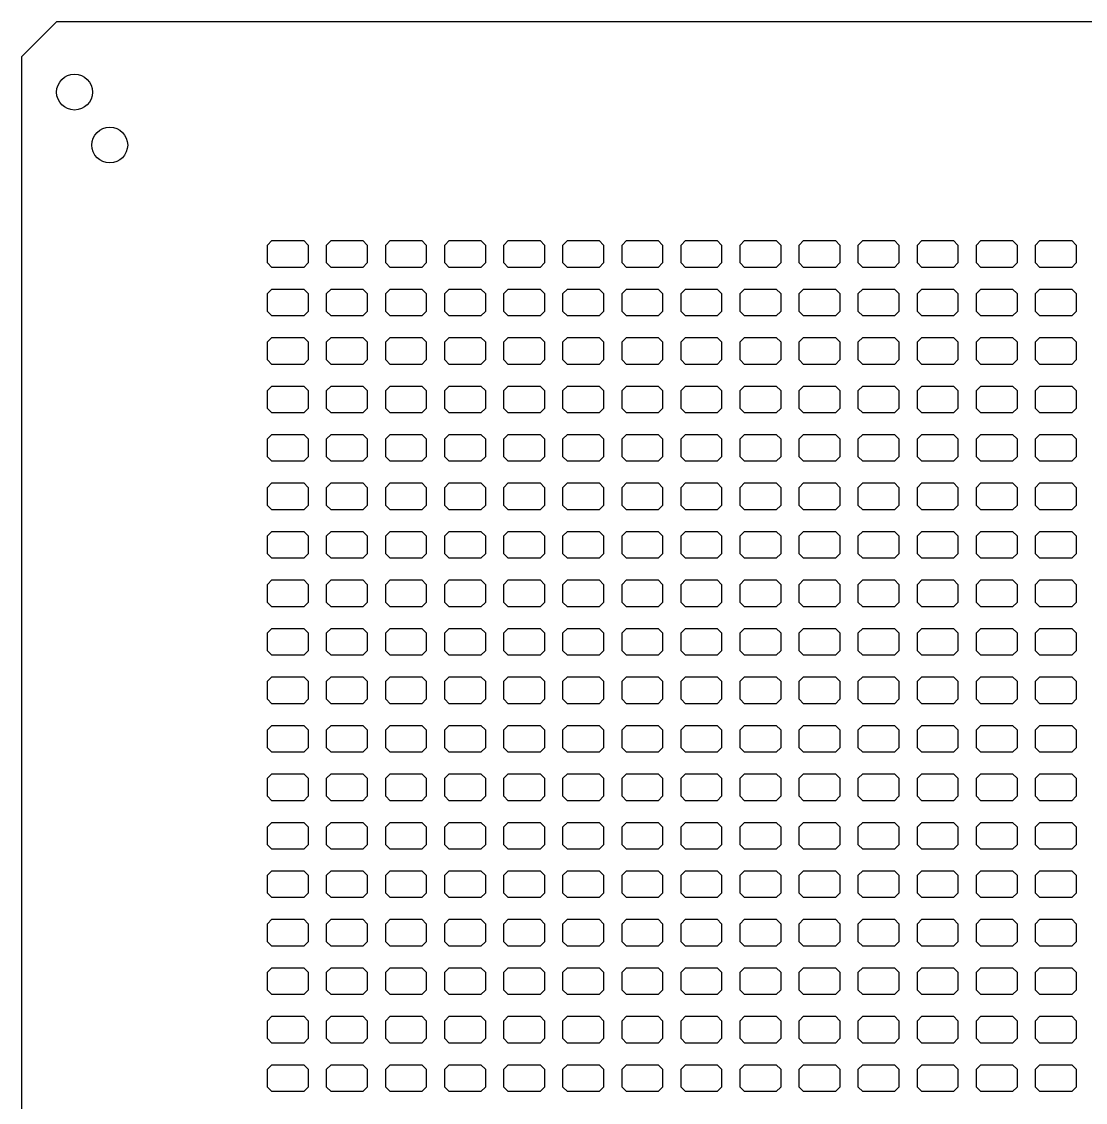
# Model space of a CAD drawing. Extents: x 2242 to 2362, y 2509 to 2629.
# Drawn here: x 2242 to 2302.3, y 2567.7 to 2629 of the extents above; entities that cross this region are included whole.
import ezdxf

# ---------------------------------------------------------------- set-up
doc = ezdxf.new("R2010")
doc.units = 0

msp = doc.modelspace()

# ---------------------------------------------------------------- linework, layer by layer
for p, q in [((2242, 2627), (2244, 2629)), ((2244, 2629), (2360, 2629)), ((2242, 2627), (2242, 2511))]:
    msp.add_line(p, q)
at = {"color": 1}
for points in [[(2256.197, 2616.578), (2257.997, 2616.578), (2258.247, 2616.328), (2258.247, 2615.308), (2257.997, 2615.058), (2256.197, 2615.058), (2255.947, 2615.308), (2255.947, 2616.328), (2256.197, 2616.578)], [(2259.547, 2616.578), (2261.347, 2616.578), (2261.597, 2616.328), (2261.597, 2615.308), (2261.347, 2615.058), (2259.547, 2615.058), (2259.297, 2615.308), (2259.297, 2616.328), (2259.547, 2616.578)], [(2262.897, 2616.578), (2264.697, 2616.578), (2264.947, 2616.328), (2264.947, 2615.308), (2264.697, 2615.058), (2262.897, 2615.058), (2262.647, 2615.308), (2262.647, 2616.328), (2262.897, 2616.578)], [(2266.247, 2616.578), (2268.047, 2616.578), (2268.297, 2616.328), (2268.297, 2615.308), (2268.047, 2615.058), (2266.247, 2615.058), (2265.997, 2615.308), (2265.997, 2616.328), (2266.247, 2616.578)], [(2269.597, 2616.578), (2271.397, 2616.578), (2271.647, 2616.328), (2271.647, 2615.308), (2271.397, 2615.058), (2269.597, 2615.058), (2269.347, 2615.308), (2269.347, 2616.328), (2269.597, 2616.578)], [(2272.947, 2616.578), (2274.747, 2616.578), (2274.997, 2616.328), (2274.997, 2615.308), (2274.747, 2615.058), (2272.947, 2615.058), (2272.697, 2615.308), (2272.697, 2616.328), (2272.947, 2616.578)], [(2276.297, 2616.578), (2278.097, 2616.578), (2278.347, 2616.328), (2278.347, 2615.308), (2278.097, 2615.058), (2276.297, 2615.058), (2276.047, 2615.308), (2276.047, 2616.328), (2276.297, 2616.578)], [(2279.647, 2616.578), (2281.447, 2616.578), (2281.697, 2616.328), (2281.697, 2615.308), (2281.447, 2615.058), (2279.647, 2615.058), (2279.397, 2615.308), (2279.397, 2616.328), (2279.647, 2616.578)], [(2282.997, 2616.578), (2284.797, 2616.578), (2285.047, 2616.328), (2285.047, 2615.308), (2284.797, 2615.058), (2282.997, 2615.058), (2282.747, 2615.308), (2282.747, 2616.328), (2282.997, 2616.578)], [(2286.347, 2616.578), (2288.147, 2616.578), (2288.397, 2616.328), (2288.397, 2615.308), (2288.147, 2615.058), (2286.347, 2615.058), (2286.097, 2615.308), (2286.097, 2616.328), (2286.347, 2616.578)], [(2289.697, 2616.578), (2291.497, 2616.578), (2291.747, 2616.328), (2291.747, 2615.308), (2291.497, 2615.058), (2289.697, 2615.058), (2289.447, 2615.308), (2289.447, 2616.328), (2289.697, 2616.578)], [(2293.047, 2616.578), (2294.847, 2616.578), (2295.097, 2616.328), (2295.097, 2615.308), (2294.847, 2615.058), (2293.047, 2615.058), (2292.797, 2615.308), (2292.797, 2616.328), (2293.047, 2616.578)], [(2296.397, 2616.578), (2298.197, 2616.578), (2298.447, 2616.328), (2298.447, 2615.308), (2298.197, 2615.058), (2296.397, 2615.058), (2296.147, 2615.308), (2296.147, 2616.328), (2296.397, 2616.578)], [(2299.747, 2616.578), (2301.547, 2616.578), (2301.797, 2616.328), (2301.797, 2615.308), (2301.547, 2615.058), (2299.747, 2615.058), (2299.497, 2615.308), (2299.497, 2616.328), (2299.747, 2616.578)], [(2256.197, 2613.828), (2257.997, 2613.828), (2258.247, 2613.578), (2258.247, 2612.558), (2257.997, 2612.308), (2256.197, 2612.308), (2255.947, 2612.558), (2255.947, 2613.578), (2256.197, 2613.828)], [(2259.547, 2613.828), (2261.347, 2613.828), (2261.597, 2613.578), (2261.597, 2612.558), (2261.347, 2612.308), (2259.547, 2612.308), (2259.297, 2612.558), (2259.297, 2613.578), (2259.547, 2613.828)], [(2262.897, 2613.828), (2264.697, 2613.828), (2264.947, 2613.578), (2264.947, 2612.558), (2264.697, 2612.308), (2262.897, 2612.308), (2262.647, 2612.558), (2262.647, 2613.578), (2262.897, 2613.828)], [(2266.247, 2613.828), (2268.047, 2613.828), (2268.297, 2613.578), (2268.297, 2612.558), (2268.047, 2612.308), (2266.247, 2612.308), (2265.997, 2612.558), (2265.997, 2613.578), (2266.247, 2613.828)], [(2269.597, 2613.828), (2271.397, 2613.828), (2271.647, 2613.578), (2271.647, 2612.558), (2271.397, 2612.308), (2269.597, 2612.308), (2269.347, 2612.558), (2269.347, 2613.578), (2269.597, 2613.828)], [(2272.947, 2613.828), (2274.747, 2613.828), (2274.997, 2613.578), (2274.997, 2612.558), (2274.747, 2612.308), (2272.947, 2612.308), (2272.697, 2612.558), (2272.697, 2613.578), (2272.947, 2613.828)], [(2276.297, 2613.828), (2278.097, 2613.828), (2278.347, 2613.578), (2278.347, 2612.558), (2278.097, 2612.308), (2276.297, 2612.308), (2276.047, 2612.558), (2276.047, 2613.578), (2276.297, 2613.828)], [(2279.647, 2613.828), (2281.447, 2613.828), (2281.697, 2613.578), (2281.697, 2612.558), (2281.447, 2612.308), (2279.647, 2612.308), (2279.397, 2612.558), (2279.397, 2613.578), (2279.647, 2613.828)], [(2282.997, 2613.828), (2284.797, 2613.828), (2285.047, 2613.578), (2285.047, 2612.558), (2284.797, 2612.308), (2282.997, 2612.308), (2282.747, 2612.558), (2282.747, 2613.578), (2282.997, 2613.828)], [(2286.347, 2613.828), (2288.147, 2613.828), (2288.397, 2613.578), (2288.397, 2612.558), (2288.147, 2612.308), (2286.347, 2612.308), (2286.097, 2612.558), (2286.097, 2613.578), (2286.347, 2613.828)], [(2289.697, 2613.828), (2291.497, 2613.828), (2291.747, 2613.578), (2291.747, 2612.558), (2291.497, 2612.308), (2289.697, 2612.308), (2289.447, 2612.558), (2289.447, 2613.578), (2289.697, 2613.828)], [(2293.047, 2613.828), (2294.847, 2613.828), (2295.097, 2613.578), (2295.097, 2612.558), (2294.847, 2612.308), (2293.047, 2612.308), (2292.797, 2612.558), (2292.797, 2613.578), (2293.047, 2613.828)], [(2296.397, 2613.828), (2298.197, 2613.828), (2298.447, 2613.578), (2298.447, 2612.558), (2298.197, 2612.308), (2296.397, 2612.308), (2296.147, 2612.558), (2296.147, 2613.578), (2296.397, 2613.828)], [(2299.747, 2613.828), (2301.547, 2613.828), (2301.797, 2613.578), (2301.797, 2612.558), (2301.547, 2612.308), (2299.747, 2612.308), (2299.497, 2612.558), (2299.497, 2613.578), (2299.747, 2613.828)], [(2256.197, 2611.078), (2257.997, 2611.078), (2258.247, 2610.828), (2258.247, 2609.808), (2257.997, 2609.558), (2256.197, 2609.558), (2255.947, 2609.808), (2255.947, 2610.828), (2256.197, 2611.078)], [(2259.547, 2611.078), (2261.347, 2611.078), (2261.597, 2610.828), (2261.597, 2609.808), (2261.347, 2609.558), (2259.547, 2609.558), (2259.297, 2609.808), (2259.297, 2610.828), (2259.547, 2611.078)], [(2262.897, 2611.078), (2264.697, 2611.078), (2264.947, 2610.828), (2264.947, 2609.808), (2264.697, 2609.558), (2262.897, 2609.558), (2262.647, 2609.808), (2262.647, 2610.828), (2262.897, 2611.078)], [(2266.247, 2611.078), (2268.047, 2611.078), (2268.297, 2610.828), (2268.297, 2609.808), (2268.047, 2609.558), (2266.247, 2609.558), (2265.997, 2609.808), (2265.997, 2610.828), (2266.247, 2611.078)], [(2269.597, 2611.078), (2271.397, 2611.078), (2271.647, 2610.828), (2271.647, 2609.808), (2271.397, 2609.558), (2269.597, 2609.558), (2269.347, 2609.808), (2269.347, 2610.828), (2269.597, 2611.078)], [(2272.947, 2611.078), (2274.747, 2611.078), (2274.997, 2610.828), (2274.997, 2609.808), (2274.747, 2609.558), (2272.947, 2609.558), (2272.697, 2609.808), (2272.697, 2610.828), (2272.947, 2611.078)], [(2276.297, 2611.078), (2278.097, 2611.078), (2278.347, 2610.828), (2278.347, 2609.808), (2278.097, 2609.558), (2276.297, 2609.558), (2276.047, 2609.808), (2276.047, 2610.828), (2276.297, 2611.078)], [(2279.647, 2611.078), (2281.447, 2611.078), (2281.697, 2610.828), (2281.697, 2609.808), (2281.447, 2609.558), (2279.647, 2609.558), (2279.397, 2609.808), (2279.397, 2610.828), (2279.647, 2611.078)], [(2282.997, 2611.078), (2284.797, 2611.078), (2285.047, 2610.828), (2285.047, 2609.808), (2284.797, 2609.558), (2282.997, 2609.558), (2282.747, 2609.808), (2282.747, 2610.828), (2282.997, 2611.078)], [(2286.347, 2611.078), (2288.147, 2611.078), (2288.397, 2610.828), (2288.397, 2609.808), (2288.147, 2609.558), (2286.347, 2609.558), (2286.097, 2609.808), (2286.097, 2610.828), (2286.347, 2611.078)], [(2289.697, 2611.078), (2291.497, 2611.078), (2291.747, 2610.828), (2291.747, 2609.808), (2291.497, 2609.558), (2289.697, 2609.558), (2289.447, 2609.808), (2289.447, 2610.828), (2289.697, 2611.078)], [(2293.047, 2611.078), (2294.847, 2611.078), (2295.097, 2610.828), (2295.097, 2609.808), (2294.847, 2609.558), (2293.047, 2609.558), (2292.797, 2609.808), (2292.797, 2610.828), (2293.047, 2611.078)], [(2296.397, 2611.078), (2298.197, 2611.078), (2298.447, 2610.828), (2298.447, 2609.808), (2298.197, 2609.558), (2296.397, 2609.558), (2296.147, 2609.808), (2296.147, 2610.828), (2296.397, 2611.078)], [(2299.747, 2611.078), (2301.547, 2611.078), (2301.797, 2610.828), (2301.797, 2609.808), (2301.547, 2609.558), (2299.747, 2609.558), (2299.497, 2609.808), (2299.497, 2610.828), (2299.747, 2611.078)], [(2256.197, 2608.328), (2257.997, 2608.328), (2258.247, 2608.078), (2258.247, 2607.058), (2257.997, 2606.808), (2256.197, 2606.808), (2255.947, 2607.058), (2255.947, 2608.078), (2256.197, 2608.328)], [(2259.547, 2608.328), (2261.347, 2608.328), (2261.597, 2608.078), (2261.597, 2607.058), (2261.347, 2606.808), (2259.547, 2606.808), (2259.297, 2607.058), (2259.297, 2608.078), (2259.547, 2608.328)], [(2262.897, 2608.328), (2264.697, 2608.328), (2264.947, 2608.078), (2264.947, 2607.058), (2264.697, 2606.808), (2262.897, 2606.808), (2262.647, 2607.058), (2262.647, 2608.078), (2262.897, 2608.328)], [(2266.247, 2608.328), (2268.047, 2608.328), (2268.297, 2608.078), (2268.297, 2607.058), (2268.047, 2606.808), (2266.247, 2606.808), (2265.997, 2607.058), (2265.997, 2608.078), (2266.247, 2608.328)], [(2269.597, 2608.328), (2271.397, 2608.328), (2271.647, 2608.078), (2271.647, 2607.058), (2271.397, 2606.808), (2269.597, 2606.808), (2269.347, 2607.058), (2269.347, 2608.078), (2269.597, 2608.328)], [(2272.947, 2608.328), (2274.747, 2608.328), (2274.997, 2608.078), (2274.997, 2607.058), (2274.747, 2606.808), (2272.947, 2606.808), (2272.697, 2607.058), (2272.697, 2608.078), (2272.947, 2608.328)], [(2276.297, 2608.328), (2278.097, 2608.328), (2278.347, 2608.078), (2278.347, 2607.058), (2278.097, 2606.808), (2276.297, 2606.808), (2276.047, 2607.058), (2276.047, 2608.078), (2276.297, 2608.328)], [(2279.647, 2608.328), (2281.447, 2608.328), (2281.697, 2608.078), (2281.697, 2607.058), (2281.447, 2606.808), (2279.647, 2606.808), (2279.397, 2607.058), (2279.397, 2608.078), (2279.647, 2608.328)], [(2282.997, 2608.328), (2284.797, 2608.328), (2285.047, 2608.078), (2285.047, 2607.058), (2284.797, 2606.808), (2282.997, 2606.808), (2282.747, 2607.058), (2282.747, 2608.078), (2282.997, 2608.328)], [(2286.347, 2608.328), (2288.147, 2608.328), (2288.397, 2608.078), (2288.397, 2607.058), (2288.147, 2606.808), (2286.347, 2606.808), (2286.097, 2607.058), (2286.097, 2608.078), (2286.347, 2608.328)], [(2289.697, 2608.328), (2291.497, 2608.328), (2291.747, 2608.078), (2291.747, 2607.058), (2291.497, 2606.808), (2289.697, 2606.808), (2289.447, 2607.058), (2289.447, 2608.078), (2289.697, 2608.328)], [(2293.047, 2608.328), (2294.847, 2608.328), (2295.097, 2608.078), (2295.097, 2607.058), (2294.847, 2606.808), (2293.047, 2606.808), (2292.797, 2607.058), (2292.797, 2608.078), (2293.047, 2608.328)], [(2296.397, 2608.328), (2298.197, 2608.328), (2298.447, 2608.078), (2298.447, 2607.058), (2298.197, 2606.808), (2296.397, 2606.808), (2296.147, 2607.058), (2296.147, 2608.078), (2296.397, 2608.328)], [(2299.747, 2608.328), (2301.547, 2608.328), (2301.797, 2608.078), (2301.797, 2607.058), (2301.547, 2606.808), (2299.747, 2606.808), (2299.497, 2607.058), (2299.497, 2608.078), (2299.747, 2608.328)], [(2256.197, 2605.578), (2257.997, 2605.578), (2258.247, 2605.328), (2258.247, 2604.308), (2257.997, 2604.058), (2256.197, 2604.058), (2255.947, 2604.308), (2255.947, 2605.328), (2256.197, 2605.578)], [(2259.547, 2605.578), (2261.347, 2605.578), (2261.597, 2605.328), (2261.597, 2604.308), (2261.347, 2604.058), (2259.547, 2604.058), (2259.297, 2604.308), (2259.297, 2605.328), (2259.547, 2605.578)], [(2262.897, 2605.578), (2264.697, 2605.578), (2264.947, 2605.328), (2264.947, 2604.308), (2264.697, 2604.058), (2262.897, 2604.058), (2262.647, 2604.308), (2262.647, 2605.328), (2262.897, 2605.578)], [(2266.247, 2605.578), (2268.047, 2605.578), (2268.297, 2605.328), (2268.297, 2604.308), (2268.047, 2604.058), (2266.247, 2604.058), (2265.997, 2604.308), (2265.997, 2605.328), (2266.247, 2605.578)], [(2269.597, 2605.578), (2271.397, 2605.578), (2271.647, 2605.328), (2271.647, 2604.308), (2271.397, 2604.058), (2269.597, 2604.058), (2269.347, 2604.308), (2269.347, 2605.328), (2269.597, 2605.578)], [(2272.947, 2605.578), (2274.747, 2605.578), (2274.997, 2605.328), (2274.997, 2604.308), (2274.747, 2604.058), (2272.947, 2604.058), (2272.697, 2604.308), (2272.697, 2605.328), (2272.947, 2605.578)], [(2276.297, 2605.578), (2278.097, 2605.578), (2278.347, 2605.328), (2278.347, 2604.308), (2278.097, 2604.058), (2276.297, 2604.058), (2276.047, 2604.308), (2276.047, 2605.328), (2276.297, 2605.578)], [(2279.647, 2605.578), (2281.447, 2605.578), (2281.697, 2605.328), (2281.697, 2604.308), (2281.447, 2604.058), (2279.647, 2604.058), (2279.397, 2604.308), (2279.397, 2605.328), (2279.647, 2605.578)], [(2282.997, 2605.578), (2284.797, 2605.578), (2285.047, 2605.328), (2285.047, 2604.308), (2284.797, 2604.058), (2282.997, 2604.058), (2282.747, 2604.308), (2282.747, 2605.328), (2282.997, 2605.578)], [(2286.347, 2605.578), (2288.147, 2605.578), (2288.397, 2605.328), (2288.397, 2604.308), (2288.147, 2604.058), (2286.347, 2604.058), (2286.097, 2604.308), (2286.097, 2605.328), (2286.347, 2605.578)], [(2289.697, 2605.578), (2291.497, 2605.578), (2291.747, 2605.328), (2291.747, 2604.308), (2291.497, 2604.058), (2289.697, 2604.058), (2289.447, 2604.308), (2289.447, 2605.328), (2289.697, 2605.578)], [(2293.047, 2605.578), (2294.847, 2605.578), (2295.097, 2605.328), (2295.097, 2604.308), (2294.847, 2604.058), (2293.047, 2604.058), (2292.797, 2604.308), (2292.797, 2605.328), (2293.047, 2605.578)], [(2296.397, 2605.578), (2298.197, 2605.578), (2298.447, 2605.328), (2298.447, 2604.308), (2298.197, 2604.058), (2296.397, 2604.058), (2296.147, 2604.308), (2296.147, 2605.328), (2296.397, 2605.578)], [(2299.747, 2605.578), (2301.547, 2605.578), (2301.797, 2605.328), (2301.797, 2604.308), (2301.547, 2604.058), (2299.747, 2604.058), (2299.497, 2604.308), (2299.497, 2605.328), (2299.747, 2605.578)], [(2256.197, 2602.828), (2257.997, 2602.828), (2258.247, 2602.578), (2258.247, 2601.558), (2257.997, 2601.308), (2256.197, 2601.308), (2255.947, 2601.558), (2255.947, 2602.578), (2256.197, 2602.828)], [(2259.547, 2602.828), (2261.347, 2602.828), (2261.597, 2602.578), (2261.597, 2601.558), (2261.347, 2601.308), (2259.547, 2601.308), (2259.297, 2601.558), (2259.297, 2602.578), (2259.547, 2602.828)], [(2262.897, 2602.828), (2264.697, 2602.828), (2264.947, 2602.578), (2264.947, 2601.558), (2264.697, 2601.308), (2262.897, 2601.308), (2262.647, 2601.558), (2262.647, 2602.578), (2262.897, 2602.828)], [(2266.247, 2602.828), (2268.047, 2602.828), (2268.297, 2602.578), (2268.297, 2601.558), (2268.047, 2601.308), (2266.247, 2601.308), (2265.997, 2601.558), (2265.997, 2602.578), (2266.247, 2602.828)], [(2269.597, 2602.828), (2271.397, 2602.828), (2271.647, 2602.578), (2271.647, 2601.558), (2271.397, 2601.308), (2269.597, 2601.308), (2269.347, 2601.558), (2269.347, 2602.578), (2269.597, 2602.828)], [(2272.947, 2602.828), (2274.747, 2602.828), (2274.997, 2602.578), (2274.997, 2601.558), (2274.747, 2601.308), (2272.947, 2601.308), (2272.697, 2601.558), (2272.697, 2602.578), (2272.947, 2602.828)], [(2276.297, 2602.828), (2278.097, 2602.828), (2278.347, 2602.578), (2278.347, 2601.558), (2278.097, 2601.308), (2276.297, 2601.308), (2276.047, 2601.558), (2276.047, 2602.578), (2276.297, 2602.828)], [(2279.647, 2602.828), (2281.447, 2602.828), (2281.697, 2602.578), (2281.697, 2601.558), (2281.447, 2601.308), (2279.647, 2601.308), (2279.397, 2601.558), (2279.397, 2602.578), (2279.647, 2602.828)], [(2282.997, 2602.828), (2284.797, 2602.828), (2285.047, 2602.578), (2285.047, 2601.558), (2284.797, 2601.308), (2282.997, 2601.308), (2282.747, 2601.558), (2282.747, 2602.578), (2282.997, 2602.828)], [(2286.347, 2602.828), (2288.147, 2602.828), (2288.397, 2602.578), (2288.397, 2601.558), (2288.147, 2601.308), (2286.347, 2601.308), (2286.097, 2601.558), (2286.097, 2602.578), (2286.347, 2602.828)], [(2289.697, 2602.828), (2291.497, 2602.828), (2291.747, 2602.578), (2291.747, 2601.558), (2291.497, 2601.308), (2289.697, 2601.308), (2289.447, 2601.558), (2289.447, 2602.578), (2289.697, 2602.828)], [(2293.047, 2602.828), (2294.847, 2602.828), (2295.097, 2602.578), (2295.097, 2601.558), (2294.847, 2601.308), (2293.047, 2601.308), (2292.797, 2601.558), (2292.797, 2602.578), (2293.047, 2602.828)], [(2296.397, 2602.828), (2298.197, 2602.828), (2298.447, 2602.578), (2298.447, 2601.558), (2298.197, 2601.308), (2296.397, 2601.308), (2296.147, 2601.558), (2296.147, 2602.578), (2296.397, 2602.828)], [(2299.747, 2602.828), (2301.547, 2602.828), (2301.797, 2602.578), (2301.797, 2601.558), (2301.547, 2601.308), (2299.747, 2601.308), (2299.497, 2601.558), (2299.497, 2602.578), (2299.747, 2602.828)], [(2256.197, 2600.078), (2257.997, 2600.078), (2258.247, 2599.828), (2258.247, 2598.808), (2257.997, 2598.558), (2256.197, 2598.558), (2255.947, 2598.808), (2255.947, 2599.828), (2256.197, 2600.078)], [(2259.547, 2600.078), (2261.347, 2600.078), (2261.597, 2599.828), (2261.597, 2598.808), (2261.347, 2598.558), (2259.547, 2598.558), (2259.297, 2598.808), (2259.297, 2599.828), (2259.547, 2600.078)], [(2262.897, 2600.078), (2264.697, 2600.078), (2264.947, 2599.828), (2264.947, 2598.808), (2264.697, 2598.558), (2262.897, 2598.558), (2262.647, 2598.808), (2262.647, 2599.828), (2262.897, 2600.078)], [(2266.247, 2600.078), (2268.047, 2600.078), (2268.297, 2599.828), (2268.297, 2598.808), (2268.047, 2598.558), (2266.247, 2598.558), (2265.997, 2598.808), (2265.997, 2599.828), (2266.247, 2600.078)], [(2269.597, 2600.078), (2271.397, 2600.078), (2271.647, 2599.828), (2271.647, 2598.808), (2271.397, 2598.558), (2269.597, 2598.558), (2269.347, 2598.808), (2269.347, 2599.828), (2269.597, 2600.078)], [(2272.947, 2600.078), (2274.747, 2600.078), (2274.997, 2599.828), (2274.997, 2598.808), (2274.747, 2598.558), (2272.947, 2598.558), (2272.697, 2598.808), (2272.697, 2599.828), (2272.947, 2600.078)], [(2276.297, 2600.078), (2278.097, 2600.078), (2278.347, 2599.828), (2278.347, 2598.808), (2278.097, 2598.558), (2276.297, 2598.558), (2276.047, 2598.808), (2276.047, 2599.828), (2276.297, 2600.078)], [(2279.647, 2600.078), (2281.447, 2600.078), (2281.697, 2599.828), (2281.697, 2598.808), (2281.447, 2598.558), (2279.647, 2598.558), (2279.397, 2598.808), (2279.397, 2599.828), (2279.647, 2600.078)], [(2282.997, 2600.078), (2284.797, 2600.078), (2285.047, 2599.828), (2285.047, 2598.808), (2284.797, 2598.558), (2282.997, 2598.558), (2282.747, 2598.808), (2282.747, 2599.828), (2282.997, 2600.078)], [(2286.347, 2600.078), (2288.147, 2600.078), (2288.397, 2599.828), (2288.397, 2598.808), (2288.147, 2598.558), (2286.347, 2598.558), (2286.097, 2598.808), (2286.097, 2599.828), (2286.347, 2600.078)], [(2289.697, 2600.078), (2291.497, 2600.078), (2291.747, 2599.828), (2291.747, 2598.808), (2291.497, 2598.558), (2289.697, 2598.558), (2289.447, 2598.808), (2289.447, 2599.828), (2289.697, 2600.078)], [(2293.047, 2600.078), (2294.847, 2600.078), (2295.097, 2599.828), (2295.097, 2598.808), (2294.847, 2598.558), (2293.047, 2598.558), (2292.797, 2598.808), (2292.797, 2599.828), (2293.047, 2600.078)], [(2296.397, 2600.078), (2298.197, 2600.078), (2298.447, 2599.828), (2298.447, 2598.808), (2298.197, 2598.558), (2296.397, 2598.558), (2296.147, 2598.808), (2296.147, 2599.828), (2296.397, 2600.078)], [(2299.747, 2600.078), (2301.547, 2600.078), (2301.797, 2599.828), (2301.797, 2598.808), (2301.547, 2598.558), (2299.747, 2598.558), (2299.497, 2598.808), (2299.497, 2599.828), (2299.747, 2600.078)], [(2256.197, 2597.328), (2257.997, 2597.328), (2258.247, 2597.078), (2258.247, 2596.058), (2257.997, 2595.808), (2256.197, 2595.808), (2255.947, 2596.058), (2255.947, 2597.078), (2256.197, 2597.328)], [(2259.547, 2597.328), (2261.347, 2597.328), (2261.597, 2597.078), (2261.597, 2596.058), (2261.347, 2595.808), (2259.547, 2595.808), (2259.297, 2596.058), (2259.297, 2597.078), (2259.547, 2597.328)], [(2262.897, 2597.328), (2264.697, 2597.328), (2264.947, 2597.078), (2264.947, 2596.058), (2264.697, 2595.808), (2262.897, 2595.808), (2262.647, 2596.058), (2262.647, 2597.078), (2262.897, 2597.328)], [(2266.247, 2597.328), (2268.047, 2597.328), (2268.297, 2597.078), (2268.297, 2596.058), (2268.047, 2595.808), (2266.247, 2595.808), (2265.997, 2596.058), (2265.997, 2597.078), (2266.247, 2597.328)], [(2269.597, 2597.328), (2271.397, 2597.328), (2271.647, 2597.078), (2271.647, 2596.058), (2271.397, 2595.808), (2269.597, 2595.808), (2269.347, 2596.058), (2269.347, 2597.078), (2269.597, 2597.328)], [(2272.947, 2597.328), (2274.747, 2597.328), (2274.997, 2597.078), (2274.997, 2596.058), (2274.747, 2595.808), (2272.947, 2595.808), (2272.697, 2596.058), (2272.697, 2597.078), (2272.947, 2597.328)], [(2276.297, 2597.328), (2278.097, 2597.328), (2278.347, 2597.078), (2278.347, 2596.058), (2278.097, 2595.808), (2276.297, 2595.808), (2276.047, 2596.058), (2276.047, 2597.078), (2276.297, 2597.328)], [(2279.647, 2597.328), (2281.447, 2597.328), (2281.697, 2597.078), (2281.697, 2596.058), (2281.447, 2595.808), (2279.647, 2595.808), (2279.397, 2596.058), (2279.397, 2597.078), (2279.647, 2597.328)], [(2282.997, 2597.328), (2284.797, 2597.328), (2285.047, 2597.078), (2285.047, 2596.058), (2284.797, 2595.808), (2282.997, 2595.808), (2282.747, 2596.058), (2282.747, 2597.078), (2282.997, 2597.328)], [(2286.347, 2597.328), (2288.147, 2597.328), (2288.397, 2597.078), (2288.397, 2596.058), (2288.147, 2595.808), (2286.347, 2595.808), (2286.097, 2596.058), (2286.097, 2597.078), (2286.347, 2597.328)], [(2289.697, 2597.328), (2291.497, 2597.328), (2291.747, 2597.078), (2291.747, 2596.058), (2291.497, 2595.808), (2289.697, 2595.808), (2289.447, 2596.058), (2289.447, 2597.078), (2289.697, 2597.328)], [(2293.047, 2597.328), (2294.847, 2597.328), (2295.097, 2597.078), (2295.097, 2596.058), (2294.847, 2595.808), (2293.047, 2595.808), (2292.797, 2596.058), (2292.797, 2597.078), (2293.047, 2597.328)], [(2296.397, 2597.328), (2298.197, 2597.328), (2298.447, 2597.078), (2298.447, 2596.058), (2298.197, 2595.808), (2296.397, 2595.808), (2296.147, 2596.058), (2296.147, 2597.078), (2296.397, 2597.328)], [(2299.747, 2597.328), (2301.547, 2597.328), (2301.797, 2597.078), (2301.797, 2596.058), (2301.547, 2595.808), (2299.747, 2595.808), (2299.497, 2596.058), (2299.497, 2597.078), (2299.747, 2597.328)], [(2256.197, 2594.578), (2257.997, 2594.578), (2258.247, 2594.328), (2258.247, 2593.308), (2257.997, 2593.058), (2256.197, 2593.058), (2255.947, 2593.308), (2255.947, 2594.328), (2256.197, 2594.578)], [(2259.547, 2594.578), (2261.347, 2594.578), (2261.597, 2594.328), (2261.597, 2593.308), (2261.347, 2593.058), (2259.547, 2593.058), (2259.297, 2593.308), (2259.297, 2594.328), (2259.547, 2594.578)], [(2262.897, 2594.578), (2264.697, 2594.578), (2264.947, 2594.328), (2264.947, 2593.308), (2264.697, 2593.058), (2262.897, 2593.058), (2262.647, 2593.308), (2262.647, 2594.328), (2262.897, 2594.578)], [(2266.247, 2594.578), (2268.047, 2594.578), (2268.297, 2594.328), (2268.297, 2593.308), (2268.047, 2593.058), (2266.247, 2593.058), (2265.997, 2593.308), (2265.997, 2594.328), (2266.247, 2594.578)], [(2269.597, 2594.578), (2271.397, 2594.578), (2271.647, 2594.328), (2271.647, 2593.308), (2271.397, 2593.058), (2269.597, 2593.058), (2269.347, 2593.308), (2269.347, 2594.328), (2269.597, 2594.578)], [(2272.947, 2594.578), (2274.747, 2594.578), (2274.997, 2594.328), (2274.997, 2593.308), (2274.747, 2593.058), (2272.947, 2593.058), (2272.697, 2593.308), (2272.697, 2594.328), (2272.947, 2594.578)], [(2276.297, 2594.578), (2278.097, 2594.578), (2278.347, 2594.328), (2278.347, 2593.308), (2278.097, 2593.058), (2276.297, 2593.058), (2276.047, 2593.308), (2276.047, 2594.328), (2276.297, 2594.578)], [(2279.647, 2594.578), (2281.447, 2594.578), (2281.697, 2594.328), (2281.697, 2593.308), (2281.447, 2593.058), (2279.647, 2593.058), (2279.397, 2593.308), (2279.397, 2594.328), (2279.647, 2594.578)], [(2282.997, 2594.578), (2284.797, 2594.578), (2285.047, 2594.328), (2285.047, 2593.308), (2284.797, 2593.058), (2282.997, 2593.058), (2282.747, 2593.308), (2282.747, 2594.328), (2282.997, 2594.578)], [(2286.347, 2594.578), (2288.147, 2594.578), (2288.397, 2594.328), (2288.397, 2593.308), (2288.147, 2593.058), (2286.347, 2593.058), (2286.097, 2593.308), (2286.097, 2594.328), (2286.347, 2594.578)], [(2289.697, 2594.578), (2291.497, 2594.578), (2291.747, 2594.328), (2291.747, 2593.308), (2291.497, 2593.058), (2289.697, 2593.058), (2289.447, 2593.308), (2289.447, 2594.328), (2289.697, 2594.578)], [(2293.047, 2594.578), (2294.847, 2594.578), (2295.097, 2594.328), (2295.097, 2593.308), (2294.847, 2593.058), (2293.047, 2593.058), (2292.797, 2593.308), (2292.797, 2594.328), (2293.047, 2594.578)], [(2296.397, 2594.578), (2298.197, 2594.578), (2298.447, 2594.328), (2298.447, 2593.308), (2298.197, 2593.058), (2296.397, 2593.058), (2296.147, 2593.308), (2296.147, 2594.328), (2296.397, 2594.578)], [(2299.747, 2594.578), (2301.547, 2594.578), (2301.797, 2594.328), (2301.797, 2593.308), (2301.547, 2593.058), (2299.747, 2593.058), (2299.497, 2593.308), (2299.497, 2594.328), (2299.747, 2594.578)], [(2256.197, 2591.828), (2257.997, 2591.828), (2258.247, 2591.578), (2258.247, 2590.558), (2257.997, 2590.308), (2256.197, 2590.308), (2255.947, 2590.558), (2255.947, 2591.578), (2256.197, 2591.828)], [(2259.547, 2591.828), (2261.347, 2591.828), (2261.597, 2591.578), (2261.597, 2590.558), (2261.347, 2590.308), (2259.547, 2590.308), (2259.297, 2590.558), (2259.297, 2591.578), (2259.547, 2591.828)], [(2262.897, 2591.828), (2264.697, 2591.828), (2264.947, 2591.578), (2264.947, 2590.558), (2264.697, 2590.308), (2262.897, 2590.308), (2262.647, 2590.558), (2262.647, 2591.578), (2262.897, 2591.828)], [(2266.247, 2591.828), (2268.047, 2591.828), (2268.297, 2591.578), (2268.297, 2590.558), (2268.047, 2590.308), (2266.247, 2590.308), (2265.997, 2590.558), (2265.997, 2591.578), (2266.247, 2591.828)], [(2269.597, 2591.828), (2271.397, 2591.828), (2271.647, 2591.578), (2271.647, 2590.558), (2271.397, 2590.308), (2269.597, 2590.308), (2269.347, 2590.558), (2269.347, 2591.578), (2269.597, 2591.828)], [(2272.947, 2591.828), (2274.747, 2591.828), (2274.997, 2591.578), (2274.997, 2590.558), (2274.747, 2590.308), (2272.947, 2590.308), (2272.697, 2590.558), (2272.697, 2591.578), (2272.947, 2591.828)], [(2276.297, 2591.828), (2278.097, 2591.828), (2278.347, 2591.578), (2278.347, 2590.558), (2278.097, 2590.308), (2276.297, 2590.308), (2276.047, 2590.558), (2276.047, 2591.578), (2276.297, 2591.828)], [(2279.647, 2591.828), (2281.447, 2591.828), (2281.697, 2591.578), (2281.697, 2590.558), (2281.447, 2590.308), (2279.647, 2590.308), (2279.397, 2590.558), (2279.397, 2591.578), (2279.647, 2591.828)], [(2282.997, 2591.828), (2284.797, 2591.828), (2285.047, 2591.578), (2285.047, 2590.558), (2284.797, 2590.308), (2282.997, 2590.308), (2282.747, 2590.558), (2282.747, 2591.578), (2282.997, 2591.828)], [(2286.347, 2591.828), (2288.147, 2591.828), (2288.397, 2591.578), (2288.397, 2590.558), (2288.147, 2590.308), (2286.347, 2590.308), (2286.097, 2590.558), (2286.097, 2591.578), (2286.347, 2591.828)], [(2289.697, 2591.828), (2291.497, 2591.828), (2291.747, 2591.578), (2291.747, 2590.558), (2291.497, 2590.308), (2289.697, 2590.308), (2289.447, 2590.558), (2289.447, 2591.578), (2289.697, 2591.828)], [(2293.047, 2591.828), (2294.847, 2591.828), (2295.097, 2591.578), (2295.097, 2590.558), (2294.847, 2590.308), (2293.047, 2590.308), (2292.797, 2590.558), (2292.797, 2591.578), (2293.047, 2591.828)], [(2296.397, 2591.828), (2298.197, 2591.828), (2298.447, 2591.578), (2298.447, 2590.558), (2298.197, 2590.308), (2296.397, 2590.308), (2296.147, 2590.558), (2296.147, 2591.578), (2296.397, 2591.828)], [(2299.747, 2591.828), (2301.547, 2591.828), (2301.797, 2591.578), (2301.797, 2590.558), (2301.547, 2590.308), (2299.747, 2590.308), (2299.497, 2590.558), (2299.497, 2591.578), (2299.747, 2591.828)], [(2256.197, 2589.078), (2257.997, 2589.078), (2258.247, 2588.828), (2258.247, 2587.808), (2257.997, 2587.558), (2256.197, 2587.558), (2255.947, 2587.808), (2255.947, 2588.828), (2256.197, 2589.078)], [(2259.547, 2589.078), (2261.347, 2589.078), (2261.597, 2588.828), (2261.597, 2587.808), (2261.347, 2587.558), (2259.547, 2587.558), (2259.297, 2587.808), (2259.297, 2588.828), (2259.547, 2589.078)], [(2262.897, 2589.078), (2264.697, 2589.078), (2264.947, 2588.828), (2264.947, 2587.808), (2264.697, 2587.558), (2262.897, 2587.558), (2262.647, 2587.808), (2262.647, 2588.828), (2262.897, 2589.078)], [(2266.247, 2589.078), (2268.047, 2589.078), (2268.297, 2588.828), (2268.297, 2587.808), (2268.047, 2587.558), (2266.247, 2587.558), (2265.997, 2587.808), (2265.997, 2588.828), (2266.247, 2589.078)], [(2269.597, 2589.078), (2271.397, 2589.078), (2271.647, 2588.828), (2271.647, 2587.808), (2271.397, 2587.558), (2269.597, 2587.558), (2269.347, 2587.808), (2269.347, 2588.828), (2269.597, 2589.078)], [(2272.947, 2589.078), (2274.747, 2589.078), (2274.997, 2588.828), (2274.997, 2587.808), (2274.747, 2587.558), (2272.947, 2587.558), (2272.697, 2587.808), (2272.697, 2588.828), (2272.947, 2589.078)], [(2276.297, 2589.078), (2278.097, 2589.078), (2278.347, 2588.828), (2278.347, 2587.808), (2278.097, 2587.558), (2276.297, 2587.558), (2276.047, 2587.808), (2276.047, 2588.828), (2276.297, 2589.078)], [(2279.647, 2589.078), (2281.447, 2589.078), (2281.697, 2588.828), (2281.697, 2587.808), (2281.447, 2587.558), (2279.647, 2587.558), (2279.397, 2587.808), (2279.397, 2588.828), (2279.647, 2589.078)], [(2282.997, 2589.078), (2284.797, 2589.078), (2285.047, 2588.828), (2285.047, 2587.808), (2284.797, 2587.558), (2282.997, 2587.558), (2282.747, 2587.808), (2282.747, 2588.828), (2282.997, 2589.078)], [(2286.347, 2589.078), (2288.147, 2589.078), (2288.397, 2588.828), (2288.397, 2587.808), (2288.147, 2587.558), (2286.347, 2587.558), (2286.097, 2587.808), (2286.097, 2588.828), (2286.347, 2589.078)], [(2289.697, 2589.078), (2291.497, 2589.078), (2291.747, 2588.828), (2291.747, 2587.808), (2291.497, 2587.558), (2289.697, 2587.558), (2289.447, 2587.808), (2289.447, 2588.828), (2289.697, 2589.078)], [(2293.047, 2589.078), (2294.847, 2589.078), (2295.097, 2588.828), (2295.097, 2587.808), (2294.847, 2587.558), (2293.047, 2587.558), (2292.797, 2587.808), (2292.797, 2588.828), (2293.047, 2589.078)], [(2296.397, 2589.078), (2298.197, 2589.078), (2298.447, 2588.828), (2298.447, 2587.808), (2298.197, 2587.558), (2296.397, 2587.558), (2296.147, 2587.808), (2296.147, 2588.828), (2296.397, 2589.078)], [(2299.747, 2589.078), (2301.547, 2589.078), (2301.797, 2588.828), (2301.797, 2587.808), (2301.547, 2587.558), (2299.747, 2587.558), (2299.497, 2587.808), (2299.497, 2588.828), (2299.747, 2589.078)], [(2256.197, 2586.328), (2257.997, 2586.328), (2258.247, 2586.078), (2258.247, 2585.058), (2257.997, 2584.808), (2256.197, 2584.808), (2255.947, 2585.058), (2255.947, 2586.078), (2256.197, 2586.328)], [(2259.547, 2586.328), (2261.347, 2586.328), (2261.597, 2586.078), (2261.597, 2585.058), (2261.347, 2584.808), (2259.547, 2584.808), (2259.297, 2585.058), (2259.297, 2586.078), (2259.547, 2586.328)], [(2262.897, 2586.328), (2264.697, 2586.328), (2264.947, 2586.078), (2264.947, 2585.058), (2264.697, 2584.808), (2262.897, 2584.808), (2262.647, 2585.058), (2262.647, 2586.078), (2262.897, 2586.328)], [(2266.247, 2586.328), (2268.047, 2586.328), (2268.297, 2586.078), (2268.297, 2585.058), (2268.047, 2584.808), (2266.247, 2584.808), (2265.997, 2585.058), (2265.997, 2586.078), (2266.247, 2586.328)], [(2269.597, 2586.328), (2271.397, 2586.328), (2271.647, 2586.078), (2271.647, 2585.058), (2271.397, 2584.808), (2269.597, 2584.808), (2269.347, 2585.058), (2269.347, 2586.078), (2269.597, 2586.328)], [(2272.947, 2586.328), (2274.747, 2586.328), (2274.997, 2586.078), (2274.997, 2585.058), (2274.747, 2584.808), (2272.947, 2584.808), (2272.697, 2585.058), (2272.697, 2586.078), (2272.947, 2586.328)], [(2276.297, 2586.328), (2278.097, 2586.328), (2278.347, 2586.078), (2278.347, 2585.058), (2278.097, 2584.808), (2276.297, 2584.808), (2276.047, 2585.058), (2276.047, 2586.078), (2276.297, 2586.328)], [(2279.647, 2586.328), (2281.447, 2586.328), (2281.697, 2586.078), (2281.697, 2585.058), (2281.447, 2584.808), (2279.647, 2584.808), (2279.397, 2585.058), (2279.397, 2586.078), (2279.647, 2586.328)], [(2282.997, 2586.328), (2284.797, 2586.328), (2285.047, 2586.078), (2285.047, 2585.058), (2284.797, 2584.808), (2282.997, 2584.808), (2282.747, 2585.058), (2282.747, 2586.078), (2282.997, 2586.328)], [(2286.347, 2586.328), (2288.147, 2586.328), (2288.397, 2586.078), (2288.397, 2585.058), (2288.147, 2584.808), (2286.347, 2584.808), (2286.097, 2585.058), (2286.097, 2586.078), (2286.347, 2586.328)], [(2289.697, 2586.328), (2291.497, 2586.328), (2291.747, 2586.078), (2291.747, 2585.058), (2291.497, 2584.808), (2289.697, 2584.808), (2289.447, 2585.058), (2289.447, 2586.078), (2289.697, 2586.328)], [(2293.047, 2586.328), (2294.847, 2586.328), (2295.097, 2586.078), (2295.097, 2585.058), (2294.847, 2584.808), (2293.047, 2584.808), (2292.797, 2585.058), (2292.797, 2586.078), (2293.047, 2586.328)], [(2296.397, 2586.328), (2298.197, 2586.328), (2298.447, 2586.078), (2298.447, 2585.058), (2298.197, 2584.808), (2296.397, 2584.808), (2296.147, 2585.058), (2296.147, 2586.078), (2296.397, 2586.328)], [(2299.747, 2586.328), (2301.547, 2586.328), (2301.797, 2586.078), (2301.797, 2585.058), (2301.547, 2584.808), (2299.747, 2584.808), (2299.497, 2585.058), (2299.497, 2586.078), (2299.747, 2586.328)], [(2256.197, 2583.578), (2257.997, 2583.578), (2258.247, 2583.328), (2258.247, 2582.308), (2257.997, 2582.058), (2256.197, 2582.058), (2255.947, 2582.308), (2255.947, 2583.328), (2256.197, 2583.578)], [(2259.547, 2583.578), (2261.347, 2583.578), (2261.597, 2583.328), (2261.597, 2582.308), (2261.347, 2582.058), (2259.547, 2582.058), (2259.297, 2582.308), (2259.297, 2583.328), (2259.547, 2583.578)], [(2262.897, 2583.578), (2264.697, 2583.578), (2264.947, 2583.328), (2264.947, 2582.308), (2264.697, 2582.058), (2262.897, 2582.058), (2262.647, 2582.308), (2262.647, 2583.328), (2262.897, 2583.578)], [(2266.247, 2583.578), (2268.047, 2583.578), (2268.297, 2583.328), (2268.297, 2582.308), (2268.047, 2582.058), (2266.247, 2582.058), (2265.997, 2582.308), (2265.997, 2583.328), (2266.247, 2583.578)], [(2269.597, 2583.578), (2271.397, 2583.578), (2271.647, 2583.328), (2271.647, 2582.308), (2271.397, 2582.058), (2269.597, 2582.058), (2269.347, 2582.308), (2269.347, 2583.328), (2269.597, 2583.578)], [(2272.947, 2583.578), (2274.747, 2583.578), (2274.997, 2583.328), (2274.997, 2582.308), (2274.747, 2582.058), (2272.947, 2582.058), (2272.697, 2582.308), (2272.697, 2583.328), (2272.947, 2583.578)], [(2276.297, 2583.578), (2278.097, 2583.578), (2278.347, 2583.328), (2278.347, 2582.308), (2278.097, 2582.058), (2276.297, 2582.058), (2276.047, 2582.308), (2276.047, 2583.328), (2276.297, 2583.578)], [(2279.647, 2583.578), (2281.447, 2583.578), (2281.697, 2583.328), (2281.697, 2582.308), (2281.447, 2582.058), (2279.647, 2582.058), (2279.397, 2582.308), (2279.397, 2583.328), (2279.647, 2583.578)], [(2282.997, 2583.578), (2284.797, 2583.578), (2285.047, 2583.328), (2285.047, 2582.308), (2284.797, 2582.058), (2282.997, 2582.058), (2282.747, 2582.308), (2282.747, 2583.328), (2282.997, 2583.578)], [(2286.347, 2583.578), (2288.147, 2583.578), (2288.397, 2583.328), (2288.397, 2582.308), (2288.147, 2582.058), (2286.347, 2582.058), (2286.097, 2582.308), (2286.097, 2583.328), (2286.347, 2583.578)], [(2289.697, 2583.578), (2291.497, 2583.578), (2291.747, 2583.328), (2291.747, 2582.308), (2291.497, 2582.058), (2289.697, 2582.058), (2289.447, 2582.308), (2289.447, 2583.328), (2289.697, 2583.578)], [(2293.047, 2583.578), (2294.847, 2583.578), (2295.097, 2583.328), (2295.097, 2582.308), (2294.847, 2582.058), (2293.047, 2582.058), (2292.797, 2582.308), (2292.797, 2583.328), (2293.047, 2583.578)], [(2296.397, 2583.578), (2298.197, 2583.578), (2298.447, 2583.328), (2298.447, 2582.308), (2298.197, 2582.058), (2296.397, 2582.058), (2296.147, 2582.308), (2296.147, 2583.328), (2296.397, 2583.578)], [(2299.747, 2583.578), (2301.547, 2583.578), (2301.797, 2583.328), (2301.797, 2582.308), (2301.547, 2582.058), (2299.747, 2582.058), (2299.497, 2582.308), (2299.497, 2583.328), (2299.747, 2583.578)], [(2256.197, 2580.828), (2257.997, 2580.828), (2258.247, 2580.578), (2258.247, 2579.558), (2257.997, 2579.308), (2256.197, 2579.308), (2255.947, 2579.558), (2255.947, 2580.578), (2256.197, 2580.828)], [(2259.547, 2580.828), (2261.347, 2580.828), (2261.597, 2580.578), (2261.597, 2579.558), (2261.347, 2579.308), (2259.547, 2579.308), (2259.297, 2579.558), (2259.297, 2580.578), (2259.547, 2580.828)], [(2262.897, 2580.828), (2264.697, 2580.828), (2264.947, 2580.578), (2264.947, 2579.558), (2264.697, 2579.308), (2262.897, 2579.308), (2262.647, 2579.558), (2262.647, 2580.578), (2262.897, 2580.828)], [(2266.247, 2580.828), (2268.047, 2580.828), (2268.297, 2580.578), (2268.297, 2579.558), (2268.047, 2579.308), (2266.247, 2579.308), (2265.997, 2579.558), (2265.997, 2580.578), (2266.247, 2580.828)], [(2269.597, 2580.828), (2271.397, 2580.828), (2271.647, 2580.578), (2271.647, 2579.558), (2271.397, 2579.308), (2269.597, 2579.308), (2269.347, 2579.558), (2269.347, 2580.578), (2269.597, 2580.828)], [(2272.947, 2580.828), (2274.747, 2580.828), (2274.997, 2580.578), (2274.997, 2579.558), (2274.747, 2579.308), (2272.947, 2579.308), (2272.697, 2579.558), (2272.697, 2580.578), (2272.947, 2580.828)], [(2276.297, 2580.828), (2278.097, 2580.828), (2278.347, 2580.578), (2278.347, 2579.558), (2278.097, 2579.308), (2276.297, 2579.308), (2276.047, 2579.558), (2276.047, 2580.578), (2276.297, 2580.828)], [(2279.647, 2580.828), (2281.447, 2580.828), (2281.697, 2580.578), (2281.697, 2579.558), (2281.447, 2579.308), (2279.647, 2579.308), (2279.397, 2579.558), (2279.397, 2580.578), (2279.647, 2580.828)], [(2282.997, 2580.828), (2284.797, 2580.828), (2285.047, 2580.578), (2285.047, 2579.558), (2284.797, 2579.308), (2282.997, 2579.308), (2282.747, 2579.558), (2282.747, 2580.578), (2282.997, 2580.828)], [(2286.347, 2580.828), (2288.147, 2580.828), (2288.397, 2580.578), (2288.397, 2579.558), (2288.147, 2579.308), (2286.347, 2579.308), (2286.097, 2579.558), (2286.097, 2580.578), (2286.347, 2580.828)], [(2289.697, 2580.828), (2291.497, 2580.828), (2291.747, 2580.578), (2291.747, 2579.558), (2291.497, 2579.308), (2289.697, 2579.308), (2289.447, 2579.558), (2289.447, 2580.578), (2289.697, 2580.828)], [(2293.047, 2580.828), (2294.847, 2580.828), (2295.097, 2580.578), (2295.097, 2579.558), (2294.847, 2579.308), (2293.047, 2579.308), (2292.797, 2579.558), (2292.797, 2580.578), (2293.047, 2580.828)], [(2296.397, 2580.828), (2298.197, 2580.828), (2298.447, 2580.578), (2298.447, 2579.558), (2298.197, 2579.308), (2296.397, 2579.308), (2296.147, 2579.558), (2296.147, 2580.578), (2296.397, 2580.828)], [(2299.747, 2580.828), (2301.547, 2580.828), (2301.797, 2580.578), (2301.797, 2579.558), (2301.547, 2579.308), (2299.747, 2579.308), (2299.497, 2579.558), (2299.497, 2580.578), (2299.747, 2580.828)], [(2256.197, 2578.078), (2257.997, 2578.078), (2258.247, 2577.828), (2258.247, 2576.808), (2257.997, 2576.558), (2256.197, 2576.558), (2255.947, 2576.808), (2255.947, 2577.828), (2256.197, 2578.078)], [(2259.547, 2578.078), (2261.347, 2578.078), (2261.597, 2577.828), (2261.597, 2576.808), (2261.347, 2576.558), (2259.547, 2576.558), (2259.297, 2576.808), (2259.297, 2577.828), (2259.547, 2578.078)], [(2262.897, 2578.078), (2264.697, 2578.078), (2264.947, 2577.828), (2264.947, 2576.808), (2264.697, 2576.558), (2262.897, 2576.558), (2262.647, 2576.808), (2262.647, 2577.828), (2262.897, 2578.078)], [(2266.247, 2578.078), (2268.047, 2578.078), (2268.297, 2577.828), (2268.297, 2576.808), (2268.047, 2576.558), (2266.247, 2576.558), (2265.997, 2576.808), (2265.997, 2577.828), (2266.247, 2578.078)], [(2269.597, 2578.078), (2271.397, 2578.078), (2271.647, 2577.828), (2271.647, 2576.808), (2271.397, 2576.558), (2269.597, 2576.558), (2269.347, 2576.808), (2269.347, 2577.828), (2269.597, 2578.078)], [(2272.947, 2578.078), (2274.747, 2578.078), (2274.997, 2577.828), (2274.997, 2576.808), (2274.747, 2576.558), (2272.947, 2576.558), (2272.697, 2576.808), (2272.697, 2577.828), (2272.947, 2578.078)], [(2276.297, 2578.078), (2278.097, 2578.078), (2278.347, 2577.828), (2278.347, 2576.808), (2278.097, 2576.558), (2276.297, 2576.558), (2276.047, 2576.808), (2276.047, 2577.828), (2276.297, 2578.078)], [(2279.647, 2578.078), (2281.447, 2578.078), (2281.697, 2577.828), (2281.697, 2576.808), (2281.447, 2576.558), (2279.647, 2576.558), (2279.397, 2576.808), (2279.397, 2577.828), (2279.647, 2578.078)], [(2282.997, 2578.078), (2284.797, 2578.078), (2285.047, 2577.828), (2285.047, 2576.808), (2284.797, 2576.558), (2282.997, 2576.558), (2282.747, 2576.808), (2282.747, 2577.828), (2282.997, 2578.078)], [(2286.347, 2578.078), (2288.147, 2578.078), (2288.397, 2577.828), (2288.397, 2576.808), (2288.147, 2576.558), (2286.347, 2576.558), (2286.097, 2576.808), (2286.097, 2577.828), (2286.347, 2578.078)], [(2289.697, 2578.078), (2291.497, 2578.078), (2291.747, 2577.828), (2291.747, 2576.808), (2291.497, 2576.558), (2289.697, 2576.558), (2289.447, 2576.808), (2289.447, 2577.828), (2289.697, 2578.078)], [(2293.047, 2578.078), (2294.847, 2578.078), (2295.097, 2577.828), (2295.097, 2576.808), (2294.847, 2576.558), (2293.047, 2576.558), (2292.797, 2576.808), (2292.797, 2577.828), (2293.047, 2578.078)], [(2296.397, 2578.078), (2298.197, 2578.078), (2298.447, 2577.828), (2298.447, 2576.808), (2298.197, 2576.558), (2296.397, 2576.558), (2296.147, 2576.808), (2296.147, 2577.828), (2296.397, 2578.078)], [(2299.747, 2578.078), (2301.547, 2578.078), (2301.797, 2577.828), (2301.797, 2576.808), (2301.547, 2576.558), (2299.747, 2576.558), (2299.497, 2576.808), (2299.497, 2577.828), (2299.747, 2578.078)], [(2256.197, 2575.328), (2257.997, 2575.328), (2258.247, 2575.078), (2258.247, 2574.058), (2257.997, 2573.808), (2256.197, 2573.808), (2255.947, 2574.058), (2255.947, 2575.078), (2256.197, 2575.328)], [(2259.547, 2575.328), (2261.347, 2575.328), (2261.597, 2575.078), (2261.597, 2574.058), (2261.347, 2573.808), (2259.547, 2573.808), (2259.297, 2574.058), (2259.297, 2575.078), (2259.547, 2575.328)], [(2262.897, 2575.328), (2264.697, 2575.328), (2264.947, 2575.078), (2264.947, 2574.058), (2264.697, 2573.808), (2262.897, 2573.808), (2262.647, 2574.058), (2262.647, 2575.078), (2262.897, 2575.328)], [(2266.247, 2575.328), (2268.047, 2575.328), (2268.297, 2575.078), (2268.297, 2574.058), (2268.047, 2573.808), (2266.247, 2573.808), (2265.997, 2574.058), (2265.997, 2575.078), (2266.247, 2575.328)], [(2269.597, 2575.328), (2271.397, 2575.328), (2271.647, 2575.078), (2271.647, 2574.058), (2271.397, 2573.808), (2269.597, 2573.808), (2269.347, 2574.058), (2269.347, 2575.078), (2269.597, 2575.328)], [(2272.947, 2575.328), (2274.747, 2575.328), (2274.997, 2575.078), (2274.997, 2574.058), (2274.747, 2573.808), (2272.947, 2573.808), (2272.697, 2574.058), (2272.697, 2575.078), (2272.947, 2575.328)], [(2276.297, 2575.328), (2278.097, 2575.328), (2278.347, 2575.078), (2278.347, 2574.058), (2278.097, 2573.808), (2276.297, 2573.808), (2276.047, 2574.058), (2276.047, 2575.078), (2276.297, 2575.328)], [(2279.647, 2575.328), (2281.447, 2575.328), (2281.697, 2575.078), (2281.697, 2574.058), (2281.447, 2573.808), (2279.647, 2573.808), (2279.397, 2574.058), (2279.397, 2575.078), (2279.647, 2575.328)], [(2282.997, 2575.328), (2284.797, 2575.328), (2285.047, 2575.078), (2285.047, 2574.058), (2284.797, 2573.808), (2282.997, 2573.808), (2282.747, 2574.058), (2282.747, 2575.078), (2282.997, 2575.328)], [(2286.347, 2575.328), (2288.147, 2575.328), (2288.397, 2575.078), (2288.397, 2574.058), (2288.147, 2573.808), (2286.347, 2573.808), (2286.097, 2574.058), (2286.097, 2575.078), (2286.347, 2575.328)], [(2289.697, 2575.328), (2291.497, 2575.328), (2291.747, 2575.078), (2291.747, 2574.058), (2291.497, 2573.808), (2289.697, 2573.808), (2289.447, 2574.058), (2289.447, 2575.078), (2289.697, 2575.328)], [(2293.047, 2575.328), (2294.847, 2575.328), (2295.097, 2575.078), (2295.097, 2574.058), (2294.847, 2573.808), (2293.047, 2573.808), (2292.797, 2574.058), (2292.797, 2575.078), (2293.047, 2575.328)], [(2296.397, 2575.328), (2298.197, 2575.328), (2298.447, 2575.078), (2298.447, 2574.058), (2298.197, 2573.808), (2296.397, 2573.808), (2296.147, 2574.058), (2296.147, 2575.078), (2296.397, 2575.328)], [(2299.747, 2575.328), (2301.547, 2575.328), (2301.797, 2575.078), (2301.797, 2574.058), (2301.547, 2573.808), (2299.747, 2573.808), (2299.497, 2574.058), (2299.497, 2575.078), (2299.747, 2575.328)], [(2256.197, 2572.578), (2257.997, 2572.578), (2258.247, 2572.328), (2258.247, 2571.308), (2257.997, 2571.058), (2256.197, 2571.058), (2255.947, 2571.308), (2255.947, 2572.328), (2256.197, 2572.578)], [(2259.547, 2572.578), (2261.347, 2572.578), (2261.597, 2572.328), (2261.597, 2571.308), (2261.347, 2571.058), (2259.547, 2571.058), (2259.297, 2571.308), (2259.297, 2572.328), (2259.547, 2572.578)], [(2262.897, 2572.578), (2264.697, 2572.578), (2264.947, 2572.328), (2264.947, 2571.308), (2264.697, 2571.058), (2262.897, 2571.058), (2262.647, 2571.308), (2262.647, 2572.328), (2262.897, 2572.578)], [(2266.247, 2572.578), (2268.047, 2572.578), (2268.297, 2572.328), (2268.297, 2571.308), (2268.047, 2571.058), (2266.247, 2571.058), (2265.997, 2571.308), (2265.997, 2572.328), (2266.247, 2572.578)], [(2269.597, 2572.578), (2271.397, 2572.578), (2271.647, 2572.328), (2271.647, 2571.308), (2271.397, 2571.058), (2269.597, 2571.058), (2269.347, 2571.308), (2269.347, 2572.328), (2269.597, 2572.578)], [(2272.947, 2572.578), (2274.747, 2572.578), (2274.997, 2572.328), (2274.997, 2571.308), (2274.747, 2571.058), (2272.947, 2571.058), (2272.697, 2571.308), (2272.697, 2572.328), (2272.947, 2572.578)], [(2276.297, 2572.578), (2278.097, 2572.578), (2278.347, 2572.328), (2278.347, 2571.308), (2278.097, 2571.058), (2276.297, 2571.058), (2276.047, 2571.308), (2276.047, 2572.328), (2276.297, 2572.578)], [(2279.647, 2572.578), (2281.447, 2572.578), (2281.697, 2572.328), (2281.697, 2571.308), (2281.447, 2571.058), (2279.647, 2571.058), (2279.397, 2571.308), (2279.397, 2572.328), (2279.647, 2572.578)], [(2282.997, 2572.578), (2284.797, 2572.578), (2285.047, 2572.328), (2285.047, 2571.308), (2284.797, 2571.058), (2282.997, 2571.058), (2282.747, 2571.308), (2282.747, 2572.328), (2282.997, 2572.578)], [(2286.347, 2572.578), (2288.147, 2572.578), (2288.397, 2572.328), (2288.397, 2571.308), (2288.147, 2571.058), (2286.347, 2571.058), (2286.097, 2571.308), (2286.097, 2572.328), (2286.347, 2572.578)], [(2289.697, 2572.578), (2291.497, 2572.578), (2291.747, 2572.328), (2291.747, 2571.308), (2291.497, 2571.058), (2289.697, 2571.058), (2289.447, 2571.308), (2289.447, 2572.328), (2289.697, 2572.578)], [(2293.047, 2572.578), (2294.847, 2572.578), (2295.097, 2572.328), (2295.097, 2571.308), (2294.847, 2571.058), (2293.047, 2571.058), (2292.797, 2571.308), (2292.797, 2572.328), (2293.047, 2572.578)], [(2296.397, 2572.578), (2298.197, 2572.578), (2298.447, 2572.328), (2298.447, 2571.308), (2298.197, 2571.058), (2296.397, 2571.058), (2296.147, 2571.308), (2296.147, 2572.328), (2296.397, 2572.578)], [(2299.747, 2572.578), (2301.547, 2572.578), (2301.797, 2572.328), (2301.797, 2571.308), (2301.547, 2571.058), (2299.747, 2571.058), (2299.497, 2571.308), (2299.497, 2572.328), (2299.747, 2572.578)], [(2256.197, 2569.828), (2257.997, 2569.828), (2258.247, 2569.578), (2258.247, 2568.558), (2257.997, 2568.308), (2256.197, 2568.308), (2255.947, 2568.558), (2255.947, 2569.578), (2256.197, 2569.828)], [(2259.547, 2569.828), (2261.347, 2569.828), (2261.597, 2569.578), (2261.597, 2568.558), (2261.347, 2568.308), (2259.547, 2568.308), (2259.297, 2568.558), (2259.297, 2569.578), (2259.547, 2569.828)], [(2262.897, 2569.828), (2264.697, 2569.828), (2264.947, 2569.578), (2264.947, 2568.558), (2264.697, 2568.308), (2262.897, 2568.308), (2262.647, 2568.558), (2262.647, 2569.578), (2262.897, 2569.828)], [(2266.247, 2569.828), (2268.047, 2569.828), (2268.297, 2569.578), (2268.297, 2568.558), (2268.047, 2568.308), (2266.247, 2568.308), (2265.997, 2568.558), (2265.997, 2569.578), (2266.247, 2569.828)], [(2269.597, 2569.828), (2271.397, 2569.828), (2271.647, 2569.578), (2271.647, 2568.558), (2271.397, 2568.308), (2269.597, 2568.308), (2269.347, 2568.558), (2269.347, 2569.578), (2269.597, 2569.828)], [(2272.947, 2569.828), (2274.747, 2569.828), (2274.997, 2569.578), (2274.997, 2568.558), (2274.747, 2568.308), (2272.947, 2568.308), (2272.697, 2568.558), (2272.697, 2569.578), (2272.947, 2569.828)], [(2276.297, 2569.828), (2278.097, 2569.828), (2278.347, 2569.578), (2278.347, 2568.558), (2278.097, 2568.308), (2276.297, 2568.308), (2276.047, 2568.558), (2276.047, 2569.578), (2276.297, 2569.828)], [(2279.647, 2569.828), (2281.447, 2569.828), (2281.697, 2569.578), (2281.697, 2568.558), (2281.447, 2568.308), (2279.647, 2568.308), (2279.397, 2568.558), (2279.397, 2569.578), (2279.647, 2569.828)], [(2282.997, 2569.828), (2284.797, 2569.828), (2285.047, 2569.578), (2285.047, 2568.558), (2284.797, 2568.308), (2282.997, 2568.308), (2282.747, 2568.558), (2282.747, 2569.578), (2282.997, 2569.828)], [(2286.347, 2569.828), (2288.147, 2569.828), (2288.397, 2569.578), (2288.397, 2568.558), (2288.147, 2568.308), (2286.347, 2568.308), (2286.097, 2568.558), (2286.097, 2569.578), (2286.347, 2569.828)], [(2289.697, 2569.828), (2291.497, 2569.828), (2291.747, 2569.578), (2291.747, 2568.558), (2291.497, 2568.308), (2289.697, 2568.308), (2289.447, 2568.558), (2289.447, 2569.578), (2289.697, 2569.828)], [(2293.047, 2569.828), (2294.847, 2569.828), (2295.097, 2569.578), (2295.097, 2568.558), (2294.847, 2568.308), (2293.047, 2568.308), (2292.797, 2568.558), (2292.797, 2569.578), (2293.047, 2569.828)], [(2296.397, 2569.828), (2298.197, 2569.828), (2298.447, 2569.578), (2298.447, 2568.558), (2298.197, 2568.308), (2296.397, 2568.308), (2296.147, 2568.558), (2296.147, 2569.578), (2296.397, 2569.828)], [(2299.747, 2569.828), (2301.547, 2569.828), (2301.797, 2569.578), (2301.797, 2568.558), (2301.547, 2568.308), (2299.747, 2568.308), (2299.497, 2568.558), (2299.497, 2569.578), (2299.747, 2569.828)]]:
    msp.add_lwpolyline(points, dxfattribs=at)
at = {"color": 5}
for centre in [(2245, 2625), (2247, 2622)]:
    msp.add_circle(centre, 1.015, dxfattribs=at)

doc.saveas('drawing.dxf')
